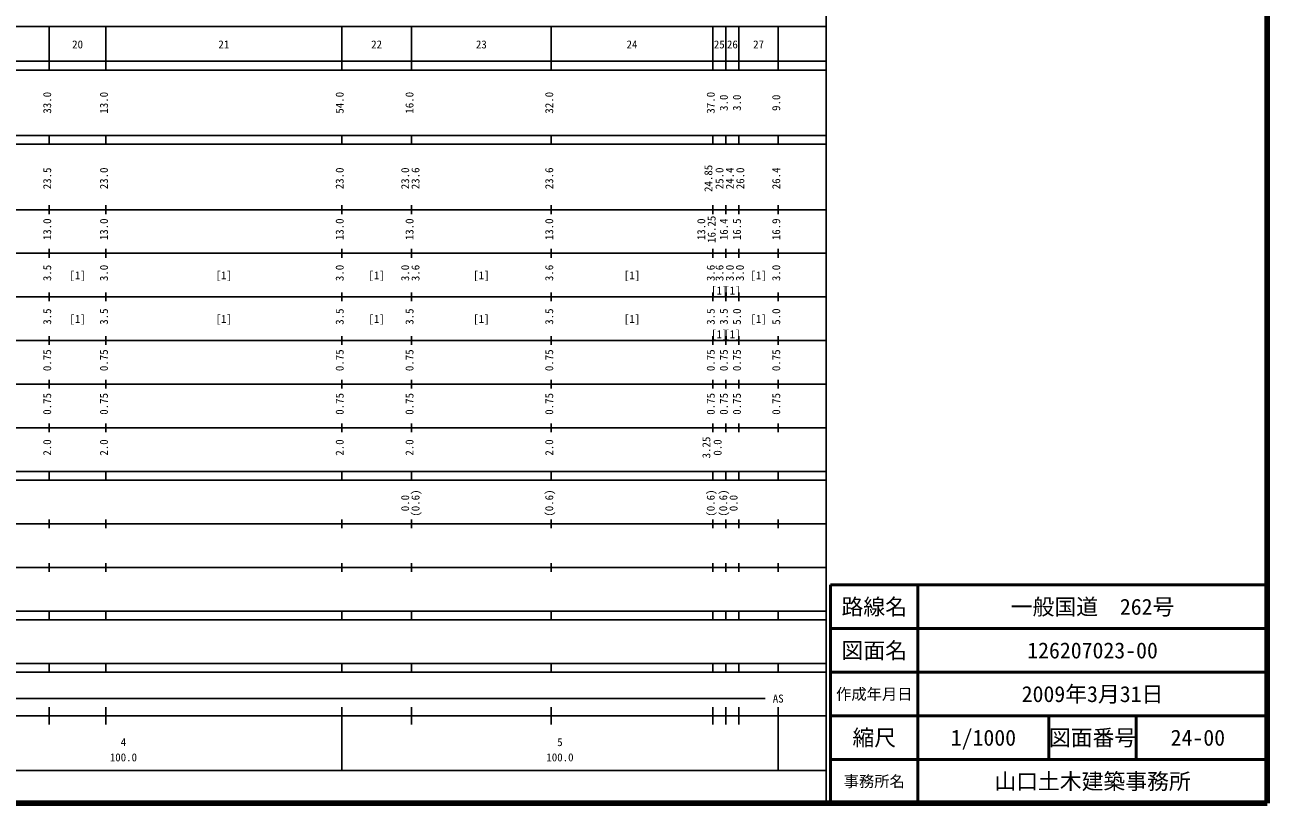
# Model space of a CAD drawing. Units: millimetres on the paper, enlarged 1000 times. Extents: x 40000 to 680000, y 20000 to 380000.
# Drawn here: x 395424 to 680000, y 20000 to 198357 of the extents above; entities that cross this region are included whole.
import ezdxf
from ezdxf.enums import TextEntityAlignment as Align

# ---------------------------------------------------------------- set-up
doc = ezdxf.new("R2010")
doc.units = ezdxf.units.MM
doc.header["$LTSCALE"] = 1000
for name, color, linetype, lineweight in [('M-TTL', 2, 'Continuous', 140), ('M-TTL-BAND', 7, 'Continuous', 25), ('M-TTL-FRAM', 2, 'Continuous', 50), ('M-TTL-LINE', 7, 'Continuous', 50)]:
    doc.layers.add(name, color=color, linetype=linetype, lineweight=lineweight)
doc.layers.add('M-TTL-TXT', color=7, linetype='Continuous')
doc.styles.add('ＭＳ ゴシック', font='')
doc.styles.get('ＭＳ ゴシック').set_extended_font_data('MS Gothic')

msp = doc.modelspace()

# ---------------------------------------------------------------- linework, layer by layer
at = {"layer": 'M-TTL'}
for p, q in [((680000, 20000), (680000, 380000)), ((40000, 20000), (680000, 20000))]:
    msp.add_line(p, q, dxfattribs=at)
at = {"layer": 'M-TTL-BAND'}
for p, q in [((579000, 20000), (579000, 370000)), ((68000, 198000), (579000, 198000)), ((401000, 188000), (401000, 198000)), ((414000, 188000), (414000, 198000)), ((468000, 188000), (468000, 198000)), ((484000, 188000), (484000, 198000)), ((516000, 188000), (516000, 198000)), ((553000, 188000), (553000, 198000)), ((556000, 188000), (556000, 198000)), ((559000, 188000), (559000, 198000)), ((568000, 188000), (568000, 198000)), ((40000, 190000), (579000, 190000)), ((40000, 188000), (579000, 188000)), ((40000, 173000), (579000, 173000)), ((40000, 171000), (579000, 171000)), ((401000, 171000), (401000, 173000)), ((414000, 171000), (414000, 173000)), ((468000, 171000), (468000, 173000)), ((484000, 171000), (484000, 173000)), ((516000, 171000), (516000, 173000)), ((553000, 171000), (553000, 173000)), ((556000, 171000), (556000, 173000)), ((559000, 171000), (559000, 173000)), ((568000, 171000), (568000, 173000)), ((401000, 155000), (401000, 157000)), ((414000, 155000), (414000, 157000)), ((468000, 155000), (468000, 157000)), ((484000, 155000), (484000, 157000)), ((516000, 155000), (516000, 157000)), ((553000, 155000), (553000, 157000)), ((556000, 155000), (556000, 157000)), ((559000, 155000), (559000, 157000)), ((568000, 155000), (568000, 157000)), ((40000, 156000), (579000, 156000)), ((46000, 146000), (579000, 146000)), ((401000, 145000), (401000, 147000)), ((414000, 145000), (414000, 147000)), ((468000, 145000), (468000, 147000)), ((484000, 145000), (484000, 147000)), ((516000, 145000), (516000, 147000)), ((553000, 145000), (553000, 147000)), ((556000, 145000), (556000, 147000)), ((559000, 145000), (559000, 147000)), ((568000, 145000), (568000, 147000)), ((401000, 135000), (401000, 137000)), ((414000, 135000), (414000, 137000)), ((468000, 135000), (468000, 137000)), ((484000, 135000), (484000, 137000)), ((516000, 135000), (516000, 137000)), ((553000, 135000), (553000, 137000)), ((556000, 135000), (556000, 137000)), ((559000, 135000), (559000, 137000)), ((568000, 135000), (568000, 137000)), ((52000, 136000), (579000, 136000)), ((46000, 126000), (579000, 126000)), ((401000, 125000), (401000, 127000)), ((414000, 125000), (414000, 127000)), ((468000, 125000), (468000, 127000)), ((484000, 125000), (484000, 127000)), ((516000, 125000), (516000, 127000)), ((553000, 125000), (553000, 127000)), ((556000, 125000), (556000, 127000)), ((559000, 125000), (559000, 127000)), ((568000, 125000), (568000, 127000)), ((401000, 115000), (401000, 117000)), ((414000, 115000), (414000, 117000)), ((468000, 115000), (468000, 117000)), ((484000, 115000), (484000, 117000)), ((516000, 115000), (516000, 117000)), ((553000, 115000), (553000, 117000)), ((556000, 115000), (556000, 117000)), ((559000, 115000), (559000, 117000)), ((568000, 115000), (568000, 117000)), ((52000, 116000), (579000, 116000)), ((46000, 106000), (579000, 106000)), ((401000, 105000), (401000, 107000)), ((414000, 105000), (414000, 107000)), ((468000, 105000), (468000, 107000)), ((484000, 105000), (484000, 107000)), ((516000, 105000), (516000, 107000)), ((553000, 105000), (553000, 107000)), ((556000, 105000), (556000, 107000)), ((559000, 105000), (559000, 107000)), ((568000, 105000), (568000, 107000)), ((40000, 96000), (579000, 96000)), ((40000, 94000), (579000, 94000)), ((401000, 94000), (401000, 96000)), ((414000, 94000), (414000, 96000)), ((468000, 94000), (468000, 96000)), ((484000, 94000), (484000, 96000)), ((516000, 94000), (516000, 96000)), ((553000, 94000), (553000, 96000)), ((556000, 94000), (556000, 96000)), ((559000, 94000), (559000, 96000)), ((568000, 94000), (568000, 96000)), ((49000, 84000), (579000, 84000)), ((401000, 83000), (401000, 85000)), ((414000, 83000), (414000, 85000)), ((468000, 83000), (468000, 85000)), ((484000, 83000), (484000, 85000)), ((516000, 83000), (516000, 85000)), ((553000, 83000), (553000, 85000)), ((556000, 83000), (556000, 85000)), ((559000, 83000), (559000, 85000)), ((568000, 83000), (568000, 85000)), ((40000, 74000), (579000, 74000)), ((401000, 73000), (401000, 75000)), ((414000, 73000), (414000, 75000)), ((468000, 73000), (468000, 75000)), ((484000, 73000), (484000, 75000)), ((516000, 73000), (516000, 75000)), ((553000, 73000), (553000, 75000)), ((556000, 73000), (556000, 75000)), ((559000, 73000), (559000, 75000)), ((568000, 73000), (568000, 75000)), ((40000, 64000), (579000, 64000)), ((401000, 62000), (401000, 64000)), ((414000, 62000), (414000, 64000)), ((468000, 62000), (468000, 64000)), ((484000, 62000), (484000, 64000)), ((516000, 62000), (516000, 64000)), ((553000, 62000), (553000, 64000)), ((556000, 62000), (556000, 64000)), ((559000, 62000), (559000, 64000)), ((568000, 62000), (568000, 64000)), ((40000, 62000), (579000, 62000)), ((40000, 52000), (579000, 52000)), ((401000, 50000), (401000, 52000)), ((414000, 50000), (414000, 52000)), ((468000, 50000), (468000, 52000)), ((484000, 50000), (484000, 52000)), ((516000, 50000), (516000, 52000)), ((553000, 50000), (553000, 52000)), ((556000, 50000), (556000, 52000)), ((559000, 50000), (559000, 52000)), ((568000, 50000), (568000, 52000)), ((40000, 50000), (579000, 50000)), ((71000, 44000), (565000, 44000)), ((40000, 40000), (579000, 40000)), ((401000, 38000), (401000, 42000)), ((414000, 38000), (414000, 42000)), ((468000, 27500), (468000, 42000)), ((484000, 38000), (484000, 42000)), ((516000, 38000), (516000, 42000)), ((553000, 38000), (553000, 42000)), ((556000, 38000), (556000, 42000)), ((559000, 38000), (559000, 42000)), ((568000, 27500), (568000, 42000)), ((68000, 27500), (579000, 27500))]:
    msp.add_line(p, q, dxfattribs=at)
at = {"layer": 'M-TTL-FRAM'}
for p, q in [((680000, 70000), (580000, 70000)), ((580000, 70000), (580000, 20000))]:
    msp.add_line(p, q, dxfattribs=at)
at = {"layer": 'M-TTL-LINE'}
for p, q in [((600000, 70000), (600000, 20000)), ((680000, 60000), (580000, 60000)), ((680000, 50000), (580000, 50000)), ((680000, 40000), (580000, 40000)), ((630000, 40000), (630000, 30000)), ((650000, 40000), (650000, 30000)), ((680000, 30000), (580000, 30000))]:
    msp.add_line(p, q, dxfattribs=at)

# ---------------------------------------------------------------- texts
at = {"layer": 'M-TTL-BAND', "style": 'ＭＳ ゴシック'}
for s, p in [('20', (407500, 192405)), ('21', (441000, 192405)), ('22', (476000, 192405)), ('23', (500000, 192405)), ('24', (534500, 192405)), ('25', (554500, 192405)), ('26', (557500, 192405)), ('27', (563500, 192405)), ('[1]', (407500, 139500)), ('[1]', (441000, 139500)), ('[1]', (476000, 139500)), ('[1]', (500000, 139500)), ('[1]', (534500, 139500)), ('[1]', (563500, 139500)), ('[1]', (554500, 136000)), ('[1]', (557500, 136000)), ('[1]', (407500, 129500)), ('[1]', (441000, 129500)), ('[1]', (476000, 129500)), ('[1]', (500000, 129500)), ('[1]', (534500, 129500)), ('[1]', (563500, 129500)), ('[1]', (554500, 126000)), ('[1]', (557500, 126000)), ('AS', (568000, 42500)), ('4', (418000, 32523)), ('5', (518000, 32523)), ('100.0', (418000, 29033)), ('100.0', (518000, 29033))]:
    msp.add_text(s, height=1833, dxfattribs=at).set_placement(p, align=Align.BOTTOM_CENTER)
for s, p in [('33.0', (402000, 180500)), ('13.0', (415000, 180500)), ('54.0', (469000, 180500)), ('16.0', (485000, 180500)), ('32.0', (517000, 180500)), ('37.0', (554000, 180500)), ('3.0', (557000, 180500)), ('3.0', (560000, 180500)), ('9.0', (569000, 180500)), ('23.5', (402000, 163174)), ('23.0', (415000, 163174)), ('23.0', (469000, 163174)), ('23.0', (484000, 163174)), ('23.6', (486370, 163174)), ('23.6', (517000, 163174)), ('24.85', (553462, 163174)), ('25.0', (556000, 163174)), ('24.4', (558370, 163174)), ('26.0', (560766, 163174)), ('26.4', (569000, 163174)), ('13.0', (402000, 151500)), ('13.0', (415000, 151500)), ('13.0', (469000, 151500)), ('13.0', (485000, 151500)), ('13.0', (517000, 151500)), ('13.0', (551829, 151500)), ('16.25', (554199, 151500)), ('16.4', (557000, 151500)), ('16.5', (560000, 151500)), ('16.9', (569000, 151500)), ('3.5', (402000, 141500)), ('3.0', (415000, 141500)), ('3.0', (469000, 141500)), ('3.0', (484000, 141500)), ('3.6', (486370, 141500)), ('3.6', (517000, 141500)), ('3.6', (554000, 141500)), ('3.6', (556000, 141500)), ('3.0', (558370, 141500)), ('3.0', (560681, 141500)), ('3.0', (569000, 141500)), ('3.5', (402000, 131500)), ('3.5', (415000, 131500)), ('3.5', (469000, 131500)), ('3.5', (485000, 131500)), ('3.5', (517000, 131500)), ('3.5', (554000, 131500)), ('3.5', (557000, 131500)), ('5.0', (560000, 131500)), ('5.0', (569000, 131500)), ('0.75', (402000, 121500)), ('0.75', (415000, 121500)), ('0.75', (469000, 121500)), ('0.75', (485000, 121500)), ('0.75', (517000, 121500)), ('0.75', (554000, 121500)), ('0.75', (557000, 121500)), ('0.75', (560000, 121500)), ('0.75', (569000, 121500)), ('0.75', (402000, 111500)), ('0.75', (415000, 111500)), ('0.75', (469000, 111500)), ('0.75', (485000, 111500)), ('0.75', (517000, 111500)), ('0.75', (554000, 111500)), ('0.75', (557000, 111500)), ('0.75', (560000, 111500)), ('0.75', (569000, 111500)), ('2.0', (402000, 101500)), ('2.0', (415000, 101500)), ('2.0', (469000, 101500)), ('2.0', (485000, 101500)), ('2.0', (517000, 101500)), ('3.25', (553000, 101500)), ('0.0', (555573, 101500)), ('(0.6)', (486370, 88764)), ('(0.6)', (517000, 88764)), ('(0.6)', (554000, 88764)), ('(0.6)', (556860, 88764)), ('0.0', (484000, 88764)), ('0.0', (559230, 88764))]:
    msp.add_text(s, height=1833, rotation=90, dxfattribs=at).set_placement(p, align=Align.BOTTOM_CENTER)
at = {"layer": 'M-TTL-TXT', "style": 'ＭＳ ゴシック'}
for s, height, p in [('路線名', 3666, (590000, 65000)), ('路線名', 3666, (590000, 65000)), ('一般国道\u3000262号', 3666, (640000, 65000)), ('図面名', 3666, (590000, 55000)), ('図面名', 3666, (590000, 55000)), ('126207023-00', 3666, (640000, 55000)), ('作成年月日', 2566, (590000, 45000)), ('作成年月日', 2566, (590000, 45000)), ('2009年3月31日', 3666, (640000, 45000)), ('縮尺', 3666, (590000, 35000)), ('縮尺', 3666, (590000, 35000)), ('1/1000', 3666, (615000, 35000)), ('図面番号', 3666, (640000, 35000)), ('図面番号', 3666, (640000, 35000)), ('24-00', 3666, (664125, 35000)), ('事務所名', 2566, (590000, 25000)), ('事務所名', 2566, (590000, 25000)), ('山口土木建築事務所', 3666, (640000, 25000))]:
    msp.add_text(s, height=height, dxfattribs=at).set_placement(p, align=Align.MIDDLE_CENTER)

doc.saveas('drawing.dxf')
